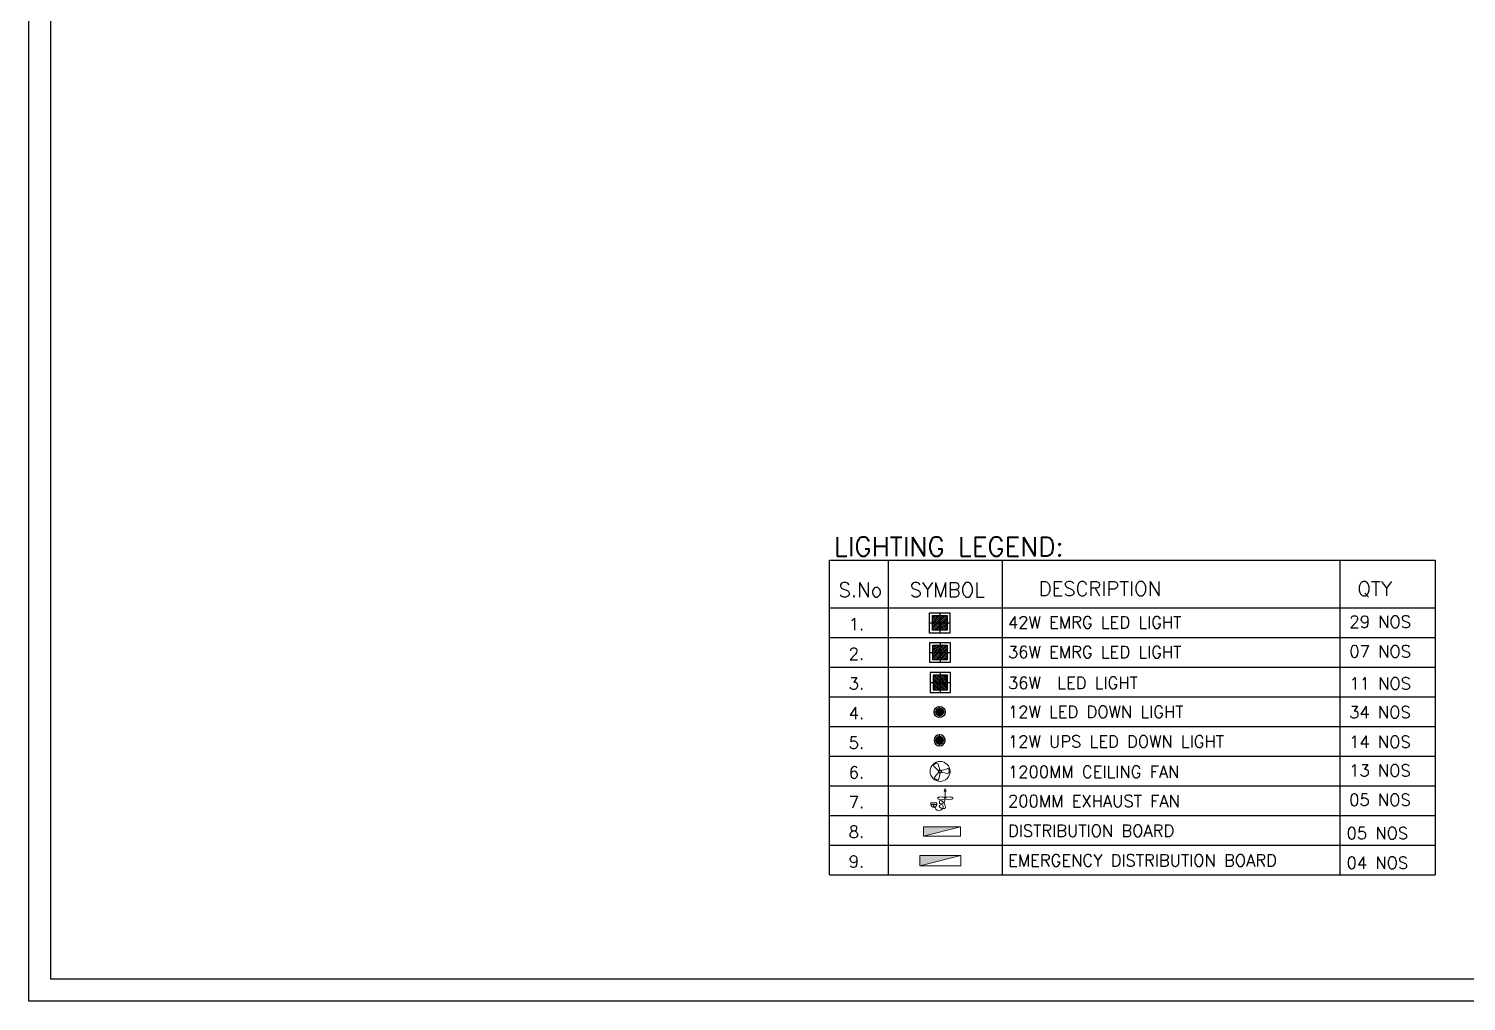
# Model space of a CAD drawing. Header units: millimetres. Extents: x 3552052 to 4144896, y -707811 to -630695.
# Drawn here: x 3608936 to 3623946, y -666235 to -656077 of the extents above; entities that cross this region are included whole.
import ezdxf

# ---------------------------------------------------------------- set-up
doc = ezdxf.new("R2010")
doc.units = ezdxf.units.MM
doc.header["$LTSCALE"] = 6
doc.header["$MEASUREMENT"] = 0
doc.linetypes.add('ACAD_ISO04W100', pattern=[30, 24, -3, 0, -3])
doc.layers.get('0').update_dxf_attribs({"linetype": 'CONTINUOUS', "lineweight": 0})
for name, color, linetype, lineweight in [('axes', 40, 'ACAD_ISO04W100', 0), ('ELE 36W EMERGENCY LIGHT', 5, 'CONTINUOUS', 0), ('ELE 36W LED LIGHT', 6, 'CONTINUOUS', 0), ('ELE-1200MM CEILINGFAN', 6, 'CONTINUOUS', 0), ('ELE-12W LED', 1, 'CONTINUOUS', 0), ('ELE-12W UPS LIGHT', 3, 'CONTINUOUS', 0), ('ELE-36W EMERGENCY  LED LIGHT', 7, 'CONTINUOUS', 0), ('ELE-36W LED LIGHT', 210, 'CONTINUOUS', 0), ('ELE-EXHAUST FAN', 10, 'CONTINUOUS', 0), ('ELE-LIGHTING WIRRING', 7, 'CONTINUOUS', 0), ('ELE. DB', 1, 'CONTINUOUS', 0), ('hatch', 252, 'CONTINUOUS', 0)]:
    doc.layers.add(name, color=color, linetype=linetype, lineweight=lineweight)
doc.layers.add('ELE-42W EMERGENCY DOWN LIGHT', color=7, linetype='CONTINUOUS', lineweight=0, true_color=0x608ec6)
doc.styles.add('ROMANS', font='romans.shx')

# ---------------------------------------------------------------- blocks, each defined once
blk = doc.blocks.new('ELE.EMERGENCY 40W LED LIGHT')
at = {"layer": 'ELE-36W EMERGENCY  LED LIGHT', "lineweight": 25}
h = blk.add_hatch(dxfattribs=at)
h.set_pattern_fill('ANSI31', color=5, scale=300, style=0)
h.paths.add_polyline_path([(-208, -208), (-208, 208), (208, 208), (208, -208)])
for p, q in [((-288, 0), (288, 0)), ((0, 288), (0, -288))]:
    blk.add_line(p, q, dxfattribs=at)
for points in [[(-288, -288), (-288, 288), (288, 288), (288, -288)], [(-208, -208), (-208, 208), (208, 208), (208, -208)]]:
    blk.add_lwpolyline(points, close=True, dxfattribs=at)
blk = doc.blocks.new('light300x600')
at = {"layer": 'ELE-36W LED LIGHT', "lineweight": 25}
for p, q in [((918215, -78407), (918215, -79007)), ((918815, -78407), (918215, -78407)), ((918298, -78491), (918299, -78491)), ((918298, -78544), (918352, -78491)), ((918298, -78597), (918405, -78491)), ((918298, -78650), (918458, -78491)), ((918298, -78703), (918511, -78491)), ((918298, -78756), (918564, -78491)), ((918298, -78809), (918617, -78491)), ((918298, -78862), (918670, -78491)), ((918298, -78916), (918723, -78491)), ((918298, -78491), (918298, -78924)), ((918731, -78491), (918298, -78491)), ((918343, -78924), (918731, -78536)), ((918515, -78407), (918515, -79007)), ((918731, -78924), (918731, -78491)), ((918815, -79007), (918815, -78407)), ((918215, -78707), (918815, -78707)), ((918298, -78924), (918731, -78924)), ((918396, -78924), (918731, -78589)), ((918449, -78924), (918731, -78642)), ((918502, -78924), (918731, -78695)), ((918555, -78924), (918731, -78748)), ((918608, -78924), (918731, -78801)), ((918661, -78924), (918731, -78854)), ((918714, -78924), (918731, -78907)), ((918215, -79007), (918815, -79007))]:
    blk.add_line(p, q, dxfattribs=at)
blk = doc.blocks.new('A$C07FB25EA')
at = {"layer": 'ELE-1200MM CEILINGFAN', "color": 3}
for p, q in [((-14.8, -1), (-14.8, 2.4)), ((-11.8, 4.5), (-2.2, 1.4)), ((0.3, 2.6), (3.2, 12.1)), ((9.8, 7.9), (2.4, 1.2)), ((6.5, 13.4), (9.5, 11.6)), ((-2.4, -1.1), (-12, -3.3)), ((2, -12.5), (-0.1, -2.6)), ((2.2, -1.5), (8.9, -8.8)), ((8.3, -12.3), (5.3, -14))]:
    blk.add_line(p, q, dxfattribs=at)
at = {"layer": 'ELE-1200MM CEILINGFAN', "color": 5, "ltscale": 10}
blk.add_circle((0, 0), 16.4, dxfattribs=at)
at = {"layer": 'ELE-1200MM CEILINGFAN', "color": 3}
for radius in [2.65, 1.58]:
    blk.add_circle((0, 0), radius, dxfattribs=at)
for centre, start, end in [((-12.5, 2.4), 71.9493, 179.5281), ((5.4, 11.4), 59.5281, 162.5229), ((8.3, 9.7), 311.9493, 59.5281), ((-12.5, -1), 179.5281, 282.5229), ((4.2, -12), 191.9493, 299.5281), ((7.2, -10.3), 299.5281, 42.5229)]:
    blk.add_arc(centre, 2.3, start, end, dxfattribs=at)
blk = doc.blocks.new('A$C44D17E71')
at = {"layer": 'ELE-EXHAUST FAN', "color": 1}
for p, q in [((-13.3, 0.7), (-9.8, 2.1)), ((-13.3, 0.7), (-9.8, -0.5)), ((-9.8, 2.1), (-9.8, -0.5)), ((-1, 0.8), (-9.8, 0.8)), ((6.6, -9.3), (4.7, -9.3)), ((4.7, -9.3), (4.7, -16.8)), ((6.6, -16.8), (4.7, -16.8)), ((6.6, -16.8), (6.6, -9.3)), ((6.6, -13), (10.1, -13)), ((6.6, -13.6), (10.1, -13.6))]:
    blk.add_line(p, q, dxfattribs=at)
blk.add_ellipse((-1, 5.6), major_axis=(0, -4.83), ratio=0.36355, dxfattribs=at)
at = {"layer": 'ELE-EXHAUST FAN', "color": 1, "extrusion": (0, 0, -1)}
blk.add_ellipse((-1, -4), major_axis=(0, 4.83), ratio=0.36355, dxfattribs=at)
blk.add_ellipse((6.3, -13.1), major_axis=(0.02, 3.76), ratio=1, start_param=0.079283, end_param=3.06231, dxfattribs=at)
at = {"layer": 'ELE-EXHAUST FAN', "color": 1}
blk.add_open_spline([(-1, 0.8), (-0.8, -0.3), (3.4, 2.5), (7.6, -7), (-1, -6), (5.2, 0.4), (14.3, 3.1), (9.2, -9.4), (5.4, -2.5), (11.7, 0), (16.8, -10.8), (10.1, -10.7), (10.1, -13)], degree=3, knots=[0, 0, 0, 0, 6.261699, 12.352893, 15.787239, 21.858742, 28.752755, 35.678217, 39.225495, 45.354107, 53.693878, 67.421453, 67.421453, 67.421453, 67.421453], dxfattribs=at)
blk = doc.blocks.new('18W LED')
at = {"layer": 'ELE-12W LED', "lineweight": 25}
h = blk.add_hatch(dxfattribs=at)
h.set_pattern_fill('ANSI31', color=252)
h.set_pattern_definition([(45, (-1135553.9097, 459369.4158), (-2.24506403, 2.24506403), [])])
edge = h.paths.add_edge_path()
edge.add_arc((0, 0), 85.7, 0, 360)
at = {"layer": 'ELE-12W LED', "color": 1, "lineweight": 25}
for p, q in [((-126, 0), (126, 0)), ((0, -126), (0, 126))]:
    blk.add_line(p, q, dxfattribs=at)
for radius in [126, 85.7]:
    blk.add_circle((0, 0), radius, dxfattribs=at)
blk = doc.blocks.new('54W EME')
at = {"layer": 'ELE-42W EMERGENCY DOWN LIGHT', "lineweight": 25}
h = blk.add_hatch(dxfattribs=at)
h.set_pattern_fill('ANSI31', color=8, scale=312.5, style=0)
h.paths.add_polyline_path([(-216, -216), (-216, 216), (216, 216), (216, -216)])
for p, q in [((-300, 0), (300, 0)), ((0, 300), (0, -300))]:
    blk.add_line(p, q, dxfattribs=at)
for points in [[(-300, -300), (-300, 300), (300, 300), (300, -300)], [(-216, -216), (-216, 216), (216, 216), (216, -216)]]:
    blk.add_lwpolyline(points, close=True, dxfattribs=at)
blk = doc.blocks.new('RPDB')
at = {"layer": 'ELE. DB'}
h = blk.add_hatch(color=1, dxfattribs=at)
h.dxf.hatch_style = 1
h.paths.add_polyline_path([(150, 0), (150, 600), (0, 600)])
at = {"layer": 'ELE. DB', "color": 1}
blk.add_line((0, 600), (150, 0), dxfattribs=at)
blk.add_lwpolyline([(0, 0), (0, 600), (150, 600), (150, 0)], close=True, dxfattribs=at)
blk = doc.blocks.new('UPS DB')
at = {"layer": 'hatch'}
h = blk.add_hatch(color=3, dxfattribs=at)
h.dxf.hatch_style = 1
h.paths.add_polyline_path([(0, -150), (600, -150), (600, 0)])
at = {"layer": 'ELE. DB', "color": 3}
blk.add_line((600, 0), (0, -150), dxfattribs=at)
blk.add_lwpolyline([(0, 0), (600, 0), (600, -150), (0, -150)], close=True, dxfattribs=at)
blk = doc.blocks.new('QWE')
at = {"layer": 'ELE-12W UPS LIGHT', "lineweight": 25}
h = blk.add_hatch(dxfattribs=at)
h.set_pattern_fill('ANSI31', color=8)
h.set_pattern_definition([(45, (-1135553.9097, 459369.4158), (-2.24506403, 2.24506403), [])])
edge = h.paths.add_edge_path()
edge.add_arc((0, 0), 85.7, 0, 360)
at = {"layer": 'ELE-12W UPS LIGHT', "color": 3, "lineweight": 25}
for p, q in [((-126, 0), (126, 0)), ((0, -126), (0, 126))]:
    blk.add_line(p, q, dxfattribs=at)
for radius in [126, 85.7]:
    blk.add_circle((0, 0), radius, dxfattribs=at)

msp = doc.modelspace()

# ---------------------------------------------------------------- linework, layer by layer
at = {"color": 7, "lineweight": 30}
for points in [[(3654017.3, -634223.7), (3654017.3, -666235.1), (3608936.1, -666235.1), (3608936.1, -634223.7)], [(3653785.4, -634455.5), (3653785.4, -666003.3), (3609167.9, -666003.3), (3609167.9, -634455.5)]]:
    msp.add_lwpolyline(points, close=True, dxfattribs=at)
at = {"layer": 'axes', "color": 7, "linetype": 'ByBlock', "lineweight": -3}
for p, q in [((3617910.5, -661627.4), (3617910.5, -664915.1)), ((3619099.5, -661627.4), (3619099.5, -664915.1)), ((3622627.2, -661627.4), (3622627.2, -664915.1)), ((3617295.6, -662127), (3623621.5, -662127)), ((3617295.6, -662436.8), (3623621.5, -662436.8)), ((3617295.6, -662746.6), (3623621.5, -662746.6)), ((3617295.6, -663056.4), (3623621.5, -663056.4)), ((3617295.6, -663366.1), (3623621.5, -663366.1)), ((3617295.6, -663675.9), (3623621.5, -663675.9)), ((3617295.6, -663985.7), (3623621.5, -663985.7)), ((3617295.6, -664295.5), (3623621.5, -664295.5)), ((3617295.6, -664605.3), (3623621.5, -664605.3)), ((3617295.6, -664915.1), (3623621.5, -664915.1))]:
    msp.add_line(p, q, dxfattribs=at)
msp.add_lwpolyline([(3617295.6, -664915.1), (3617295.6, -661627.4), (3623621.5, -661627.4), (3623621.5, -664915.1)], dxfattribs=at)

# ---------------------------------------------------------------- block references
at = {"layer": 'ELE 36W EMERGENCY LIGHT', "lineweight": -3, "xscale": 0.36422988176771, "yscale": 0.36422988176771, "zscale": 0.36422988176771}
msp.add_blockref('ELE.EMERGENCY 40W LED LIGHT', (3618451.4, -662592), dxfattribs=at)
at = {"layer": 'ELE 36W LED LIGHT', "lineweight": -3, "xscale": 0.3496606864969679, "yscale": 0.3496606864969679, "zscale": 0.3496606864969679, "rotation": 89.9999999995464}
msp.add_blockref('light300x600', (3590933.8, -984074.9), dxfattribs=at)
at = {"layer": 'ELE-1200MM CEILINGFAN', "color": 7, "lineweight": -3, "ltscale": 8, "xscale": -6.343525579293813, "yscale": 6.343525579293813, "zscale": 6.343525579293813}
msp.add_blockref('A$C07FB25EA', (3618451.8, -663834.4), dxfattribs=at)
at = {"layer": 'ELE-12W LED', "color": 6, "lineweight": -3, "xscale": 0.4614878133998618, "yscale": 0.4614878133998618, "zscale": 0.4614878133998618}
msp.add_blockref('18W LED', (3618446.6, -663213.6), dxfattribs=at)
at = {"layer": 'ELE-12W UPS LIGHT', "lineweight": -3, "xscale": -0.4614878133998618, "yscale": 0.4614878133998618, "zscale": 0.4614878133998618}
msp.add_blockref('QWE', (3618446.6, -663510.2), dxfattribs=at)
at = {"layer": 'ELE-42W EMERGENCY DOWN LIGHT', "lineweight": -3, "xscale": 0.3543787660439607, "yscale": 0.3543787660439607, "zscale": 0.3543787660439607}
msp.add_blockref('54W EME', (3618449.1, -662282.9), dxfattribs=at)
at = {"layer": 'ELE-EXHAUST FAN', "lineweight": -3, "xscale": 8.475743973959146, "yscale": 8.475743973959146, "zscale": 8.475743973959146, "rotation": 270}
msp.add_blockref('A$C44D17E71', (3618498.3, -664123.9), dxfattribs=at)
at = {"layer": 'ELE. DB', "lineweight": -3}
for name, p, xscale, yscale, zscale, rotation in [('RPDB', (3618666.3, -664511), 0.6480274736287961, 0.6480274736287961, 0.6480274736287961, 89.9999999999999), ('UPS DB', (3618667.4, -664819.2), 0.7097461312461177, 0.7097461312461177, 0.7097461312461177, 179.9999999999998)]:
    msp.add_blockref(name, p, dxfattribs=dict(at, xscale=xscale, yscale=yscale, zscale=zscale, rotation=rotation))

# ---------------------------------------------------------------- texts
at = {"layer": 'ELE-LIGHTING WIRRING', "color": 7, "lineweight": -3, "attachment_point": 1, "style": 'ROMANS'}
for s, insert, char_height, width in [('{\\C256;LIGHTING LEGEND:}', (3617342.3, -661386.3), 200, 4776.923), ('{\\C256;S.No}', (3617391.8, -661862.7), 150, 383.957), ('{\\C256;SYMBOL}', (3618134.3, -661862.7), 150, 383.957), ('{\\C256;DESCRIPTION}', (3619480.9, -661850.5), 150, 383.957), ('{\\C256;QTY}', (3622810.1, -661850.5), 150, 383.957), ('{\\C256;1.}', (3617498.2, -662234), 125, 383.957), ('{\\C256;42W EMRG LED LIGHT}', (3619161.2, -662215), 125, 2689.156), ('{\\C256;29 NOS}', (3622726.1, -662208.5), 125, 1147.952), ('{\\C256;36W EMRG LED LIGHT}', (3619161.2, -662524.8), 125, 2689.156), ('{\\C256;07 NOS\\P}', (3622726.1, -662518.3), 125, 1147.952), ('{\\C256;2.}', (3617498.2, -662543.8), 125, 383.957), ('{\\C256;3.}', (3617498.2, -662853.5), 125, 383.957), ('{\\C256;36W  LED LIGHT}', (3619161.2, -662847.6), 125, 2689.156), ('{\\C256;11 NOS}', (3622726.1, -662853.3), 125, 1159.587), ('{\\C256;4.}', (3617498.2, -663163.3), 125, 383.957), ('{\\C256;12W LED DOWN LIGHT}', (3619161.2, -663150.1), 125, 2689.156), ('{\\C256;34 NOS}', (3622723.7, -663153.6), 125, 1070.385), ('{\\C256;5.}', (3617498.2, -663473.1), 125, 383.957), ('{\\C256;12W UPS LED DOWN LIGHT}', (3619161.2, -663459.9), 125, 2689.156), ('{\\C256;14 NOS}', (3622723.7, -663463.4), 125, 1070.385), ('{\\C256;6.}', (3617498.2, -663782.9), 125, 383.957), ('{\\C256;1200MM CEILING FAN}', (3619161.2, -663776.3), 125, 2689.156), ('{\\C256;13 NOS}', (3622723.7, -663763), 125, 941.326), ('{\\C256;7.}', (3617498.2, -664092.7), 125, 383.957), ('{\\C256;200MM EXHAUST FAN}', (3619161.2, -664081.4), 125, 2689.156), ('{\\C256;05 NOS}', (3622723.7, -664068.1), 125, 974.272), ('{\\C256;8.}', (3617498.2, -664402.5), 125, 383.957), ('{\\C256;DISTRIBUTION BOARD}', (3619161.2, -664391.2), 125, 2689.156), ('{\\C256;05 NOS}', (3622696.6, -664416.7), 125, 935.835), ('{\\C256;9.}', (3617498.2, -664712.2), 125, 383.957), ('{\\C256;EMERGENCY DISTRIBUTION BOARD}', (3619161.2, -664701), 125, 3468.893), ('{\\C256;04 NOS}', (3622696.6, -664726.4), 125, 1029.183)]:
    msp.add_mtext(s, dxfattribs=dict(at, insert=insert, char_height=char_height, width=width))

doc.saveas('drawing.dxf')
